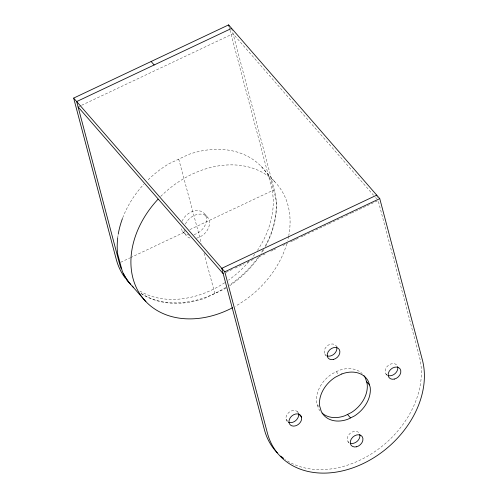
<?xml version="1.0" encoding="UTF-8"?>
<svg xmlns="http://www.w3.org/2000/svg" width="498" height="498" viewBox="0 0 498 498"><rect width="100%" height="100%" fill="white"/><g stroke="black" fill="none" stroke-linecap="round" stroke-linejoin="round"><path stroke-width="0.37" stroke-dasharray="2.49 1.87" d="M78.802 106.616L80.906 105.62M81.61 105.29L233.052 33.752L373.568 195.253M120.678 262.284L129.779 257.989M130.482 257.659L185.773 231.539M189.906 229.584L273.601 190.049M225.999 272.387L232.311 269.406M235.118 268.08L244.232 263.778M247.033 262.452L254.746 258.811M258.954 256.819L265.266 253.843M270.875 251.191L272.979 250.195M273.676 249.865L275.78 248.876M282.796 245.564L287.701 243.242M290.508 241.916L292.612 240.926M293.31 240.596L295.414 239.6M296.117 239.27L298.221 238.274M301.022 236.948L303.126 235.959M303.83 235.622L328.369 224.032M329.066 223.702L345.195 216.088M345.898 215.752L350.804 213.437M351.507 213.107L378.15 200.52L419.36 356.506A88.009 66.576 -41 0 1 380.235 447.708A88.009 66.576 -41 0 1 285.46 459.673M261.394 166.593L275.101 182.137M375.604 197.594L376.619 198.764M385.85 373.898L387.363 375.635M337.146 347.006L336.138 345.849A7.04 5.329 -41 0 0 326.831 346.222A7.04 5.329 -41 0 0 325.86 355.298M205.008 214.42L208.027 217.894M324.895 354.29L326.408 356.026M336.25 371.763L338.765 374.658M182.529 231.302L185.555 234.776M317.294 404.718L318.807 406.455M347.965 441.608L348.974 442.766M297.356 411.634L298.364 412.792M286.151 419.428L287.663 421.165M178.72 159.155L201.41 243.503M204.018 253.208L214.862 293.515M376.731 195.141L377.615 198.503M231.632 28.374L274.267 189.738A88.009 66.576 -41 0 1 264.905 246.635M229.205 27.153L229.802 29.401M229.995 30.154L271.242 186.264A88.009 66.576 -41 0 1 257.478 250.394M262.975 249.965A88.009 66.576 -41 0 1 260.927 253.221M257.821 257.715A88.009 66.576 -41 0 1 229.665 284.906M225.818 287.414A88.009 66.576 -41 0 1 140.978 293.316M185.368 224.112A14.081 10.651 -41 0 1 200.738 214.096A14.081 10.651 -41 0 1 209.309 225.146A14.081 10.651 -41 0 1 196.33 238.243M190.037 238.081A14.081 10.651 -41 0 1 184.079 229.205M287.24 421.408A7.04 5.329 -41 0 1 286.418 420.287L285.995 418.911A7.04 5.329 -41 0 1 290.676 411.242A7.04 5.329 -41 0 1 298.184 412.755M348.93 442.61A7.04 5.329 -41 0 1 349.901 433.54A7.04 5.329 -41 0 1 359.207 433.167M320.164 411.012A28.162 21.302 -41 0 1 318.297 408.049L316.635 402.515A28.162 21.302 -41 0 1 332.371 373.693L338.802 370.487A28.162 21.302 -41 0 1 362.208 373.637M386.815 374.907A7.04 5.329 -41 0 1 388.496 365.239A7.04 5.329 -41 0 1 397.665 366.752M182.069 221.274A14.081 10.651 -41 0 1 197.077 210.61A14.081 10.651 -41 0 1 206.39 221.037A14.081 10.651 -41 0 1 193.965 234.602M189.246 235.056A14.081 10.651 -41 0 1 181.372 228.713M254.795 254.241A88.009 66.576 -41 0 1 251.938 257.989M248.925 261.612A88.009 66.576 -41 0 1 228.526 280.125M224.735 282.708A88.009 66.576 -41 0 1 138.575 290.241M265.397 246.691A88.009 67.23 -41.4 0 0 275.985 198.895L271.223 181.204A88.009 67.23 -41.4 0 0 188.835 154.374L168.61 163.929A88.009 67.23 -41.4 0 0 147.003 180.911M263.884 249.374A88.009 67.23 -41.4 0 1 261.456 253.333M259.302 256.551A88.009 67.23 -41.4 0 1 229.441 285.883M226.254 287.95A88.009 67.23 -41.4 0 1 224.971 288.74L204.746 298.29A88.009 67.23 -41.4 0 1 140.392 293.036M117.696 238.038A88.009 67.23 -41.4 0 1 118.113 234.975M122.738 217.794A88.009 67.23 -41.4 0 1 143.816 184.235M160.711 196.455A88.009 67.23 -41.4 0 1 251.272 167.733A88.009 67.23 -41.4 0 1 288.784 235.467M288.647 236.208A88.009 67.23 -41.4 0 1 287.639 240.683M286.817 243.69A88.009 67.23 -41.4 0 1 235.311 306.239"/><path stroke-width="0.75" d="M73.66 98.094L228.613 24.9L379.75 198.615L422.385 359.979A88.009 66.576 -41 0 1 362.675 463.812A88.009 66.576 -41 0 1 267.432 433.173L224.797 271.808L73.66 98.094L116.289 259.458A88.009 66.576 -41 0 0 125.284 278.065M231.632 28.374L76.68 101.567L119.315 262.932A88.009 66.576 -41 0 0 121.244 268.876M376.731 195.141L221.778 268.335L264.407 429.699A88.009 66.576 -41 0 0 277.367 452.912M224.797 271.808L379.75 198.615M132.188 286.076L145.889 301.62M151.137 61.497L154.156 64.97M366.472 381.487L369.497 384.96M347.523 414.442L350.548 417.915M78.099 106.946L223.197 273.713M298.956 414.199L301.471 417.094M298.451 413.62L298.607 414.131A7.04 5.329 -41 0 1 295.463 420.816A7.04 5.329 -41 0 1 288.41 422.198M228.613 24.9L229.005 26.4M130.719 284.476A88.009 66.576 -41 0 1 123.467 273.832M283.673 458.409A88.009 66.576 -41 0 1 280.704 456.05M359.786 434.461A7.04 5.329 -41 0 1 357.271 441.234A7.04 5.329 -41 0 1 350.206 443.264M336.716 347.143A7.04 5.329 -41 0 1 334.202 353.916A7.04 5.329 -41 0 1 327.136 355.945M364.032 375.747A28.162 21.302 -41 0 1 365.476 378.15L367.132 383.684A28.162 21.302 -41 0 1 351.401 412.506L344.971 415.712A28.162 21.302 -41 0 1 322.069 413.035M397.665 366.752A7.04 5.329 -41 0 1 395.157 373.525A7.04 5.329 -41 0 1 388.091 375.554M129.785 283.219A88.009 66.576 -41 0 1 126.218 279.26M133.252 287.159A88.009 67.23 -41.4 0 1 122.359 271.46L117.596 253.775A88.009 67.23 -41.4 0 1 117.696 238.038M118.238 234.216A88.009 67.23 -41.4 0 1 122.458 218.535M232.56 307.727A88.009 67.23 -41.4 0 1 140.654 295.177A88.009 67.23 -41.4 0 1 158.04 199.219M341.827 373.961L335.397 377.167A28.162 21.302 -41 0 0 319.66 405.995L321.316 411.522A28.162 21.302 -41 0 0 347.99 419.185L354.42 415.979A28.162 21.302 -41 0 0 370.157 387.158L368.501 381.624A28.162 21.302 -41 0 0 341.827 373.961M301.632 417.61L301.209 416.228A7.04 5.329 -41 0 0 293.696 414.716A7.04 5.329 -41 0 0 289.014 422.385L289.438 423.761A7.04 5.329 -41 0 0 296.951 425.273A7.04 5.329 -41 0 0 301.632 417.61M356.375 446.818A7.04 5.329 -41 0 0 362.227 436.64A7.04 5.329 -41 0 0 351.221 439.13A7.04 5.329 -41 0 0 356.375 446.818M333.305 359.5A7.04 5.329 -41 0 0 339.157 349.322A7.04 5.329 -41 0 0 328.151 351.812A7.04 5.329 -41 0 0 333.305 359.5M394.26 379.109A7.04 5.329 -41 0 0 400.112 368.931A7.04 5.329 -41 0 0 389.106 371.421A7.04 5.329 -41 0 0 394.26 379.109"/></g></svg>
